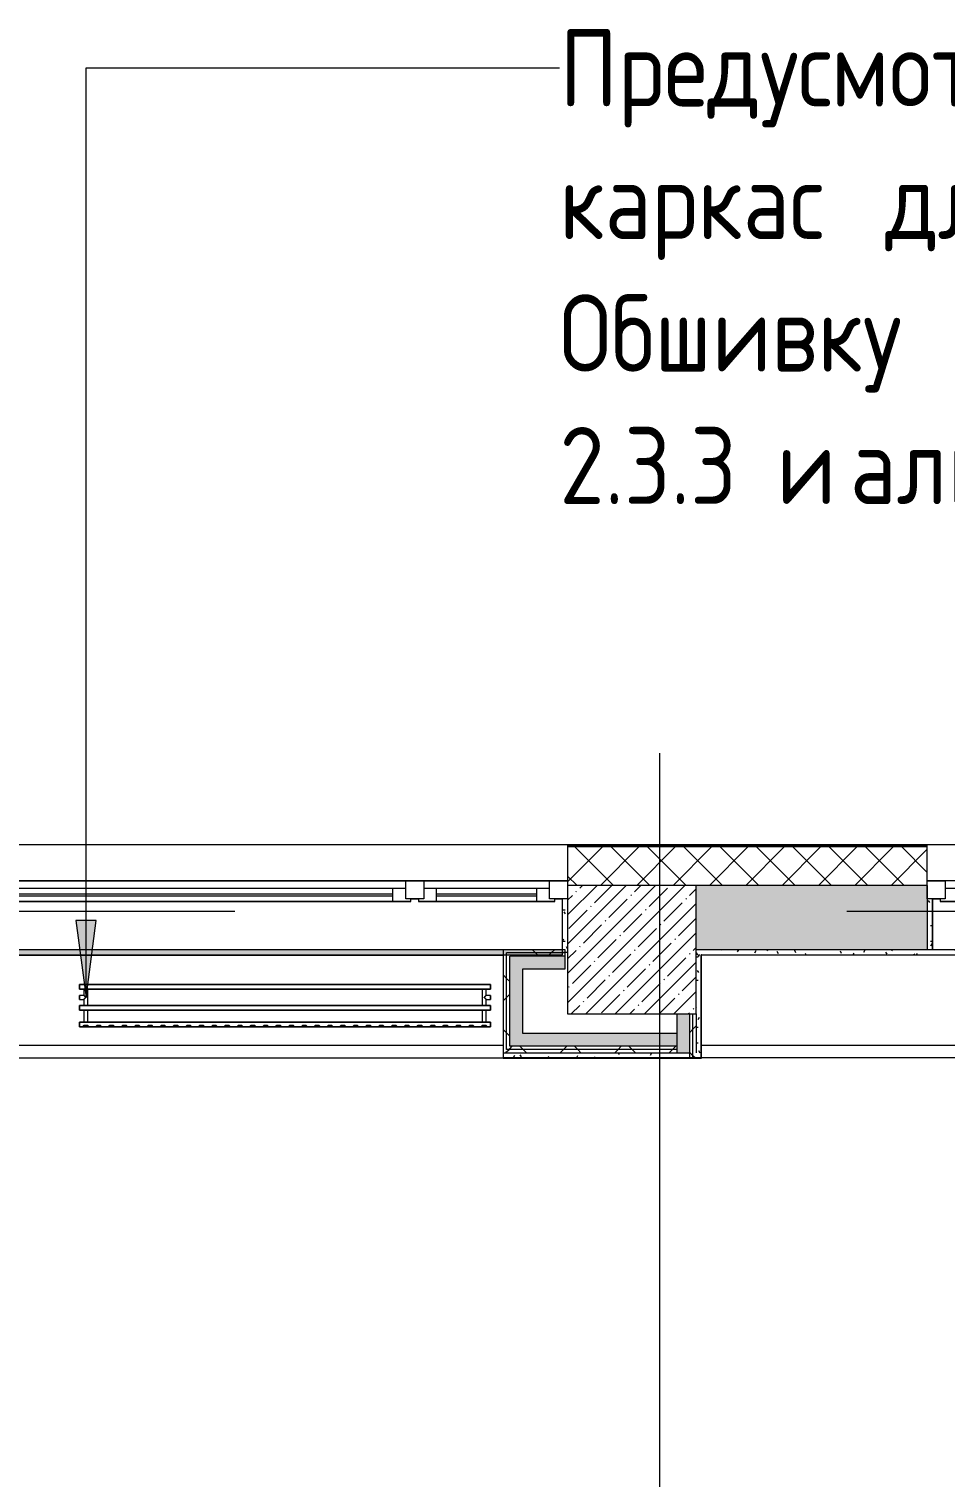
# Model space of a CAD drawing. Header units: millimetres. Extents: x -6228 to 200708, y -8553 to 29014.
# Drawn here: x 164448 to 168014, y 19097 to 24735 of the extents above; entities that cross this region are included whole.
import ezdxf

# ---------------------------------------------------------------- set-up
doc = ezdxf.new("R2010")
doc.units = ezdxf.units.MM
doc.linetypes.add('Осевая', pattern=[15875, 3175, -2381.25, 7937.5, -2381.25])
for name, color, linetype, lineweight in [('A-GLAZ-2', 7, 'Continuous', 9), ('A-WALL-3', 7, 'Continuous', 9), ('A-WALL-4', 7, 'Continuous', 13), ('G-ANNO-TEXT', 7, 'Continuous', 9), ('I-WALL-6', 7, 'Continuous', 9), ('M-EQPM-2', 7, 'Continuous', 9), ('S-COLS-2', 7, 'Continuous', 9), ('Оси', 7, 'Continuous', 9), ('Оси-2', 7, 'Осевая', 9)]:
    doc.layers.add(name, color=color, linetype=linetype, lineweight=lineweight)
for name, color, linetype, lineweight, true_color in [('I-WALL-1', 7, 'Continuous', 5, 0xe7e7e7), ('I-WALL-5', 7, 'Continuous', 9, 0xe7e7e7), ('I-WALL-8', 9, 'Continuous', 9, 0x808080)]:
    doc.layers.add(name, color=color, linetype=linetype, lineweight=lineweight, true_color=true_color)
doc.styles.add('GOST Common_2', font='GOST_Common.ttf', dxfattribs={"width": 0.9, "height": 300})
pattern_1 = [(0, (50944.32, 0), (121.92, 30.48), [10.058, -81.382, 10.058, -81.382, -487.68]), (0, (50944.32, 0), (121.92, 30.48), [-182.88, 10.058, -172.822, 10.058, -81.382, -213.36]), (0, (50944.32, 0), (121.92, 30.48), [-457.2, 10.058, -50.902, 10.058, -142.342]), (120, (50990.04, 15.24), (-87.356454, 90.345817), [10.058, -81.382, 10.058, -81.382, -487.68]), (120, (50990.04, 15.24), (-87.356454, 90.345817), [-182.88, 10.058, -172.822, 10.058, -81.382, -213.36]), (120, (50990.04, 15.24), (-87.356454, 90.345817), [-457.2, 10.058, -50.902, 10.058, -142.342]), (240, (51005.28, 76.2), (-34.563546, -120.825817), [10.058, -81.382, 10.058, -81.382, -487.68]), (240, (51005.28, 76.2), (-34.563546, -120.825817), [-182.88, 10.058, -172.822, 10.058, -81.382, -213.36]), (240, (51005.28, 76.2), (-34.563546, -120.825817), [-457.2, 10.058, -50.902, 10.058, -142.342])]
pattern_2 = [(45, (50944.32, 0), (-106.06602, 106.06602), []), (135, (50944.32, 0), (-106.06602, -106.06602), [])]

# ---------------------------------------------------------------- blocks, each defined once
blk = doc.blocks.new('120_Окно_СКБ_2Ст_Фрамуга сверху - 120_Окно_СКБ_2Ст_2300х2500_h_ ДОО-23103760-План зашивки приборов отопления в осях 2 этажа 23-33')
at = {"layer": 'A-GLAZ-2'}
for p, q in [((-1150, -127), (-1150, -57)), ((-1150, -57), (-1080, -57)), ((1150, -57), (-1150, -57)), ((-1080, -57), (-1080, -127)), ((-1080, -57), (1080, -57)), ((520, -87), (-1080, -87)), ((-1080, -87), (-1080, -127)), ((-1030, -137), (-1030, -87)), ((-1030, -107), (470, -107)), ((470, -137), (470, -87)), ((520, -127), (520, -57)), ((520, -57), (590, -57)), ((520, -127), (520, -87)), ((590, -57), (590, -127)), ((1080, -87), (590, -87)), ((590, -87), (590, -127)), ((640, -137), (640, -87)), ((640, -107), (1030, -107)), ((1030, -137), (1030, -87)), ((1080, -127), (1080, -57)), ((1080, -57), (1150, -57)), ((1080, -127), (1080, -87)), ((1150, -57), (1150, -127)), ((-1080, -127), (-1150, -127)), ((-1130, -127), (-1100, -127)), ((-1080, -127), (-1100, -127)), ((-1100, -127), (-1100, -137)), ((-1100, -137), (540, -137)), ((540, -137), (-1100, -137)), ((470, -117), (-1030, -117)), ((590, -127), (520, -127)), ((540, -127), (520, -127)), ((540, -127), (570, -127)), ((540, -127), (570, -127)), ((540, -137), (540, -127)), ((590, -127), (570, -127)), ((570, -127), (570, -137)), ((570, -137), (1100, -137)), ((1100, -137), (570, -137)), ((1030, -117), (640, -117)), ((1150, -127), (1080, -127)), ((1100, -127), (1080, -127)), ((1100, -127), (1130, -127)), ((1100, -137), (1100, -127))]:
    blk.add_line(p, q, dxfattribs=at)
blk = doc.blocks.new('120_Окно_СКБ_1Ст - 120_Окно_СКБ_1Ст 900х2500_h_ с форточкой-V172-План зашивки приборов отопления в осях 2 этажа 23-33')
at = {"layer": 'A-GLAZ-2'}
for p, q in [((-450, -127), (-450, -57)), ((-450, -57), (-380, -57)), ((450, -57), (-450, -57)), ((-380, -57), (-380, -127)), ((380, -87), (-380, -87)), ((-380, -87), (-380, -127)), ((-330, -137), (-330, -87)), ((-330, -107), (330, -107)), ((330, -137), (330, -87)), ((380, -127), (380, -57)), ((380, -57), (450, -57)), ((380, -127), (380, -87)), ((450, -57), (450, -127)), ((-380, -127), (-450, -127)), ((-430, -127), (-400, -127)), ((-380, -127), (-400, -127)), ((-400, -127), (-400, -137)), ((-400, -137), (400, -137)), ((400, -137), (-400, -137)), ((330, -117), (-330, -117)), ((450, -127), (380, -127)), ((400, -127), (380, -127)), ((400, -127), (430, -127)), ((400, -137), (400, -127))]:
    blk.add_line(p, q, dxfattribs=at)
blk = doc.blocks.new('BSC_Колонна _Прямоугольная - 500х500-23282985-План зашивки приборов отопления в осях 2 этажа 23-33')
at = {"layer": 'S-COLS-2'}
h = blk.add_hatch(dxfattribs=at)
h.set_pattern_fill('FP_153', color=256, style=0, pattern_type=2)
h.set_pattern_definition([(45, (-115850.45, -21150), (-57.024626, 57.024626), []), (45, (-115793.42, -21150), (-57.024626, 57.024626), [100.806, -20.161, 3.353, -16.808])])
h.paths.add_polyline_path([(-250, -250), (250, -250), (250, 250), (-250, 250), (-250, 113.4)])
for p, q in [((250, 250), (-250, 250)), ((-250, 250), (-250, -250)), ((250, -250), (250, 250)), ((-250, -250), (250, -250))]:
    blk.add_line(p, q, dxfattribs=at)
blk = doc.blocks.new('radiator_prado_classic_z_tip_30_po exemplyaru - Classic Z Тип 30-300-V181-План зашивки приборов отопления в осях 2 этажа 23-33')
at = {"layer": 'M-EQPM-2'}
for p, q in [((0, 228), (0, 210)), ((1600, 228), (0, 228)), ((0, 210), (0, 228)), ((0, 228), (12.5, 228)), ((12.5, 228), (37.5, 228)), ((37.5, 228), (12.5, 228)), ((12.5, 228), (37.5, 228)), ((12.5, 228), (17.5, 223)), ((12.5, 228), (17.5, 223)), ((32.5, 223), (37.5, 228)), ((37.5, 228), (32.5, 223)), ((37.5, 228), (62.5, 228)), ((62.5, 228), (87.5, 228)), ((87.5, 228), (62.5, 228)), ((62.5, 228), (87.5, 228)), ((62.5, 228), (67.5, 223)), ((62.5, 228), (67.5, 223)), ((82.5, 223), (87.5, 228)), ((87.5, 228), (82.5, 223)), ((87.5, 228), (112.5, 228)), ((112.5, 228), (137.5, 228)), ((137.5, 228), (112.5, 228)), ((112.5, 228), (137.5, 228)), ((112.5, 228), (117.5, 223)), ((112.5, 228), (117.5, 223)), ((132.5, 223), (137.5, 228)), ((137.5, 228), (132.5, 223)), ((137.5, 228), (162.5, 228)), ((162.5, 228), (187.5, 228)), ((187.5, 228), (162.5, 228)), ((162.5, 228), (187.5, 228)), ((162.5, 228), (167.5, 223)), ((162.5, 228), (167.5, 223)), ((182.5, 223), (187.5, 228)), ((187.5, 228), (182.5, 223)), ((187.5, 228), (212.5, 228)), ((212.5, 228), (237.5, 228)), ((237.5, 228), (212.5, 228)), ((212.5, 228), (237.5, 228)), ((212.5, 228), (217.5, 223)), ((212.5, 228), (217.5, 223)), ((232.5, 223), (237.5, 228)), ((237.5, 228), (232.5, 223)), ((237.5, 228), (262.5, 228)), ((262.5, 228), (287.5, 228)), ((287.5, 228), (262.5, 228)), ((262.5, 228), (287.5, 228)), ((262.5, 228), (267.5, 223)), ((262.5, 228), (267.5, 223)), ((282.5, 223), (287.5, 228)), ((287.5, 228), (282.5, 223)), ((287.5, 228), (312.5, 228)), ((312.5, 228), (337.5, 228)), ((337.5, 228), (312.5, 228)), ((312.5, 228), (337.5, 228)), ((312.5, 228), (317.5, 223)), ((312.5, 228), (317.5, 223)), ((332.5, 223), (337.5, 228)), ((337.5, 228), (332.5, 223)), ((337.5, 228), (362.5, 228)), ((362.5, 228), (387.5, 228)), ((387.5, 228), (362.5, 228)), ((362.5, 228), (387.5, 228)), ((362.5, 228), (367.5, 223)), ((362.5, 228), (367.5, 223)), ((382.5, 223), (387.5, 228)), ((387.5, 228), (382.5, 223)), ((387.5, 228), (412.5, 228)), ((412.5, 228), (437.5, 228)), ((437.5, 228), (412.5, 228)), ((412.5, 228), (437.5, 228)), ((412.5, 228), (417.5, 223)), ((412.5, 228), (417.5, 223)), ((432.5, 223), (437.5, 228)), ((437.5, 228), (432.5, 223)), ((437.5, 228), (462.5, 228)), ((462.5, 228), (487.5, 228)), ((487.5, 228), (462.5, 228)), ((462.5, 228), (487.5, 228)), ((462.5, 228), (467.5, 223)), ((462.5, 228), (467.5, 223)), ((482.5, 223), (487.5, 228)), ((487.5, 228), (482.5, 223)), ((487.5, 228), (512.5, 228)), ((512.5, 228), (537.5, 228)), ((537.5, 228), (512.5, 228)), ((512.5, 228), (537.5, 228)), ((512.5, 228), (517.5, 223)), ((512.5, 228), (517.5, 223)), ((532.5, 223), (537.5, 228)), ((537.5, 228), (532.5, 223)), ((537.5, 228), (562.5, 228)), ((562.5, 228), (587.5, 228)), ((587.5, 228), (562.5, 228)), ((562.5, 228), (587.5, 228)), ((562.5, 228), (567.5, 223)), ((562.5, 228), (567.5, 223)), ((582.5, 223), (587.5, 228)), ((587.5, 228), (582.5, 223)), ((587.5, 228), (612.5, 228)), ((612.5, 228), (637.5, 228)), ((637.5, 228), (612.5, 228)), ((612.5, 228), (637.5, 228)), ((612.5, 228), (617.5, 223)), ((612.5, 228), (617.5, 223)), ((632.5, 223), (637.5, 228)), ((637.5, 228), (632.5, 223)), ((637.5, 228), (662.5, 228)), ((662.5, 228), (687.5, 228)), ((687.5, 228), (662.5, 228)), ((662.5, 228), (687.5, 228)), ((662.5, 228), (667.5, 223)), ((662.5, 228), (667.5, 223)), ((682.5, 223), (687.5, 228)), ((687.5, 228), (682.5, 223)), ((687.5, 228), (712.5, 228)), ((712.5, 228), (737.5, 228)), ((737.5, 228), (712.5, 228)), ((712.5, 228), (737.5, 228)), ((712.5, 228), (717.5, 223)), ((712.5, 228), (717.5, 223)), ((732.5, 223), (737.5, 228)), ((737.5, 228), (732.5, 223)), ((737.5, 228), (762.5, 228)), ((762.5, 228), (787.5, 228)), ((787.5, 228), (762.5, 228)), ((762.5, 228), (787.5, 228)), ((762.5, 228), (767.5, 223)), ((762.5, 228), (767.5, 223)), ((782.5, 223), (787.5, 228)), ((787.5, 228), (782.5, 223)), ((787.5, 228), (812.5, 228)), ((812.5, 228), (837.5, 228)), ((837.5, 228), (812.5, 228)), ((812.5, 228), (837.5, 228)), ((812.5, 228), (817.5, 223)), ((812.5, 228), (817.5, 223)), ((832.5, 223), (837.5, 228)), ((837.5, 228), (832.5, 223)), ((837.5, 228), (862.5, 228)), ((862.5, 228), (887.5, 228)), ((887.5, 228), (862.5, 228)), ((862.5, 228), (887.5, 228)), ((862.5, 228), (867.5, 223)), ((862.5, 228), (867.5, 223)), ((882.5, 223), (887.5, 228)), ((887.5, 228), (882.5, 223)), ((887.5, 228), (912.5, 228)), ((912.5, 228), (937.5, 228)), ((937.5, 228), (912.5, 228)), ((912.5, 228), (937.5, 228)), ((912.5, 228), (917.5, 223)), ((912.5, 228), (917.5, 223)), ((932.5, 223), (937.5, 228)), ((937.5, 228), (932.5, 223)), ((937.5, 228), (962.5, 228)), ((962.5, 228), (987.5, 228)), ((987.5, 228), (962.5, 228)), ((962.5, 228), (987.5, 228)), ((962.5, 228), (967.5, 223)), ((962.5, 228), (967.5, 223)), ((982.5, 223), (987.5, 228)), ((987.5, 228), (982.5, 223)), ((987.5, 228), (1012.5, 228)), ((1012.5, 228), (1037.5, 228)), ((1037.5, 228), (1012.5, 228)), ((1012.5, 228), (1037.5, 228)), ((1012.5, 228), (1017.5, 223)), ((1012.5, 228), (1017.5, 223)), ((1032.5, 223), (1037.5, 228)), ((1037.5, 228), (1032.5, 223)), ((1037.5, 228), (1062.5, 228)), ((1062.5, 228), (1087.5, 228)), ((1087.5, 228), (1062.5, 228)), ((1062.5, 228), (1087.5, 228)), ((1062.5, 228), (1067.5, 223)), ((1062.5, 228), (1067.5, 223)), ((1082.5, 223), (1087.5, 228)), ((1087.5, 228), (1082.5, 223)), ((1087.5, 228), (1112.5, 228)), ((1112.5, 228), (1137.5, 228)), ((1137.5, 228), (1112.5, 228)), ((1112.5, 228), (1137.5, 228)), ((1112.5, 228), (1117.5, 223)), ((1112.5, 228), (1117.5, 223)), ((1132.5, 223), (1137.5, 228)), ((1137.5, 228), (1132.5, 223)), ((1137.5, 228), (1162.5, 228)), ((1162.5, 228), (1187.5, 228)), ((1187.5, 228), (1162.5, 228)), ((1162.5, 228), (1187.5, 228)), ((1162.5, 228), (1167.5, 223)), ((1162.5, 228), (1167.5, 223)), ((1182.5, 223), (1187.5, 228)), ((1187.5, 228), (1182.5, 223)), ((1187.5, 228), (1212.5, 228)), ((1212.5, 228), (1237.5, 228)), ((1237.5, 228), (1212.5, 228)), ((1212.5, 228), (1237.5, 228)), ((1212.5, 228), (1217.5, 223)), ((1212.5, 228), (1217.5, 223)), ((1232.5, 223), (1237.5, 228)), ((1237.5, 228), (1232.5, 223)), ((1237.5, 228), (1262.5, 228)), ((1262.5, 228), (1287.5, 228)), ((1287.5, 228), (1262.5, 228)), ((1262.5, 228), (1287.5, 228)), ((1262.5, 228), (1267.5, 223)), ((1262.5, 228), (1267.5, 223)), ((1282.5, 223), (1287.5, 228)), ((1287.5, 228), (1282.5, 223)), ((1287.5, 228), (1312.5, 228)), ((1312.5, 228), (1337.5, 228)), ((1337.5, 228), (1312.5, 228)), ((1312.5, 228), (1337.5, 228)), ((1312.5, 228), (1317.5, 223)), ((1312.5, 228), (1317.5, 223)), ((1332.5, 223), (1337.5, 228)), ((1337.5, 228), (1332.5, 223)), ((1337.5, 228), (1362.5, 228)), ((1362.5, 228), (1387.5, 228)), ((1387.5, 228), (1362.5, 228)), ((1362.5, 228), (1387.5, 228)), ((1362.5, 228), (1367.5, 223)), ((1362.5, 228), (1367.5, 223)), ((1382.5, 223), (1387.5, 228)), ((1387.5, 228), (1382.5, 223)), ((1387.5, 228), (1412.5, 228)), ((1412.5, 228), (1437.5, 228)), ((1437.5, 228), (1412.5, 228)), ((1412.5, 228), (1437.5, 228)), ((1412.5, 228), (1417.5, 223)), ((1412.5, 228), (1417.5, 223)), ((1432.5, 223), (1437.5, 228)), ((1437.5, 228), (1432.5, 223)), ((1437.5, 228), (1462.5, 228)), ((1462.5, 228), (1487.5, 228)), ((1487.5, 228), (1462.5, 228)), ((1462.5, 228), (1487.5, 228)), ((1462.5, 228), (1467.5, 223)), ((1462.5, 228), (1467.5, 223)), ((1482.5, 223), (1487.5, 228)), ((1487.5, 228), (1482.5, 223)), ((1487.5, 228), (1512.5, 228)), ((1512.5, 228), (1537.5, 228)), ((1537.5, 228), (1512.5, 228)), ((1512.5, 228), (1537.5, 228)), ((1512.5, 228), (1517.5, 223)), ((1512.5, 228), (1517.5, 223)), ((1532.5, 223), (1537.5, 228)), ((1537.5, 228), (1532.5, 223)), ((1537.5, 228), (1562.5, 228)), ((1562.5, 228), (1587.5, 228)), ((1587.5, 228), (1562.5, 228)), ((1562.5, 228), (1587.5, 228)), ((1562.5, 228), (1567.5, 223)), ((1562.5, 228), (1567.5, 223)), ((1582.5, 223), (1587.5, 228)), ((1587.5, 228), (1582.5, 223)), ((1587.5, 228), (1600, 228)), ((1600, 210), (1600, 228)), ((1600, 228), (1600, 210)), ((0, 210), (1600, 210)), ((17.5, 210), (0, 210)), ((32.5, 223), (17.5, 223)), ((17.5, 223), (32.5, 223)), ((17.5, 210), (17.5, 164)), ((17.5, 210), (17.5, 164)), ((32.5, 210), (17.5, 210)), ((17.5, 210), (32.5, 210)), ((32.5, 210), (17.5, 210)), ((17.5, 210), (32.5, 210)), ((31.5, 210), (18.5, 210)), ((32.5, 164), (32.5, 210)), ((32.5, 164), (32.5, 210)), ((1567.5, 210), (32.5, 210)), ((82.5, 223), (67.5, 223)), ((67.5, 223), (82.5, 223)), ((132.5, 223), (117.5, 223)), ((117.5, 223), (132.5, 223)), ((182.5, 223), (167.5, 223)), ((167.5, 223), (182.5, 223)), ((232.5, 223), (217.5, 223)), ((217.5, 223), (232.5, 223)), ((282.5, 223), (267.5, 223)), ((267.5, 223), (282.5, 223)), ((332.5, 223), (317.5, 223)), ((317.5, 223), (332.5, 223)), ((382.5, 223), (367.5, 223)), ((367.5, 223), (382.5, 223)), ((432.5, 223), (417.5, 223)), ((417.5, 223), (432.5, 223)), ((482.5, 223), (467.5, 223)), ((467.5, 223), (482.5, 223)), ((532.5, 223), (517.5, 223)), ((517.5, 223), (532.5, 223)), ((582.5, 223), (567.5, 223)), ((567.5, 223), (582.5, 223)), ((632.5, 223), (617.5, 223)), ((617.5, 223), (632.5, 223)), ((682.5, 223), (667.5, 223)), ((667.5, 223), (682.5, 223)), ((732.5, 223), (717.5, 223)), ((717.5, 223), (732.5, 223)), ((782.5, 223), (767.5, 223)), ((767.5, 223), (782.5, 223)), ((832.5, 223), (817.5, 223)), ((817.5, 223), (832.5, 223)), ((882.5, 223), (867.5, 223)), ((867.5, 223), (882.5, 223)), ((932.5, 223), (917.5, 223)), ((917.5, 223), (932.5, 223)), ((982.5, 223), (967.5, 223)), ((967.5, 223), (982.5, 223)), ((1032.5, 223), (1017.5, 223)), ((1017.5, 223), (1032.5, 223)), ((1082.5, 223), (1067.5, 223)), ((1067.5, 223), (1082.5, 223)), ((1132.5, 223), (1117.5, 223)), ((1117.5, 223), (1132.5, 223)), ((1182.5, 223), (1167.5, 223)), ((1167.5, 223), (1182.5, 223)), ((1232.5, 223), (1217.5, 223)), ((1217.5, 223), (1232.5, 223)), ((1282.5, 223), (1267.5, 223)), ((1267.5, 223), (1282.5, 223)), ((1332.5, 223), (1317.5, 223)), ((1317.5, 223), (1332.5, 223)), ((1382.5, 223), (1367.5, 223)), ((1367.5, 223), (1382.5, 223)), ((1432.5, 223), (1417.5, 223)), ((1417.5, 223), (1432.5, 223)), ((1482.5, 223), (1467.5, 223)), ((1467.5, 223), (1482.5, 223)), ((1532.5, 223), (1517.5, 223)), ((1517.5, 223), (1532.5, 223)), ((1582.5, 223), (1567.5, 223)), ((1567.5, 223), (1582.5, 223)), ((1567.5, 210), (1567.5, 164)), ((1567.5, 210), (1567.5, 164)), ((1582.5, 210), (1567.5, 210)), ((1567.5, 210), (1575, 210)), ((1582.5, 210), (1567.5, 210)), ((1567.5, 210), (1582.5, 210)), ((1581.5, 210), (1568.5, 210)), ((1575, 210), (1582.5, 210)), ((1582.5, 164), (1582.5, 210)), ((1582.5, 164), (1582.5, 210)), ((1600, 210), (1582.5, 210)), ((1600, 164), (0, 164)), ((0, 164), (0, 146)), ((0, 146), (0, 164)), ((0, 164), (17.5, 164)), ((0, 146), (1600, 146)), ((17.5, 146), (0, 146)), ((17.5, 121.5), (0, 121.5)), ((17.5, 121.5), (0, 121.5)), ((0, 121.5), (0, 121.2)), ((0, 106.5), (0, 121.5)), ((0, 121.2), (0, 106.8)), ((0, 121.2), (0, 120.5)), ((0, 120.5), (0, 121.2)), ((0, 121.2), (0, 121.2)), ((0, 120.5), (0, 119.3)), ((0, 119.3), (0, 120.5)), ((0, 119.3), (0, 117.8)), ((0, 117.8), (0, 119.3)), ((0, 117.8), (0, 115.9)), ((0, 115.9), (0, 117.8)), ((0, 115.9), (0, 114)), ((0, 114), (0, 115.9)), ((0, 114), (0, 112.1)), ((0, 112.1), (0, 114)), ((32.5, 164), (17.5, 164)), ((17.5, 164), (32.5, 164)), ((32.5, 164), (17.5, 164)), ((17.5, 164), (32.5, 164)), ((17.5, 146), (17.5, 121.5)), ((17.5, 146), (17.5, 121.5)), ((17.5, 146), (32.5, 146)), ((32.5, 146), (17.5, 146)), ((17.5, 146), (32.5, 146)), ((32.5, 146), (17.5, 146)), ((18.5, 164), (31.5, 164)), ((31.5, 146), (18.5, 146)), ((32.5, 164), (1567.5, 164)), ((32.5, 82), (32.5, 146)), ((32.5, 82), (32.5, 146)), ((1567.5, 146), (32.5, 146)), ((1582.5, 164), (1567.5, 164)), ((1567.5, 164), (1582.5, 164)), ((1582.5, 164), (1567.5, 164)), ((1567.5, 164), (1582.5, 164)), ((1567.5, 146), (1567.5, 82)), ((1567.5, 146), (1567.5, 82)), ((1567.5, 146), (1582.5, 146)), ((1582.5, 146), (1567.5, 146)), ((1567.5, 146), (1582.5, 146)), ((1582.5, 146), (1567.5, 146)), ((1568.5, 164), (1581.5, 164)), ((1581.5, 146), (1568.5, 146)), ((1582.5, 164), (1600, 164)), ((1582.5, 121.5), (1582.5, 146)), ((1582.5, 121.5), (1582.5, 146)), ((1600, 146), (1582.5, 146)), ((1600, 121.5), (1582.5, 121.5)), ((1600, 121.5), (1582.5, 121.5)), ((1600, 146), (1600, 164)), ((1600, 164), (1600, 146)), ((1600, 121.5), (1600, 106.5)), ((1600, 121.2), (1600, 121.5)), ((1600, 121.5), (1600, 121.2)), ((1600, 121.2), (1600, 121.5)), ((1600, 112.1), (1600, 121.2)), ((1600, 121.2), (1600, 106.8)), ((1600, 106.8), (1600, 121.2)), ((0, 112.1), (0, 110.2)), ((0, 110.2), (0, 112.1)), ((0, 110.2), (0, 108.7)), ((0, 108.7), (0, 110.2)), ((0, 108.7), (0, 106.8)), ((0, 106.8), (0, 108.7)), ((0, 106.8), (0, 106.5)), ((0, 106.8), (0, 106.8)), ((0, 106.5), (17.5, 106.5)), ((0, 106.5), (17.5, 106.5)), ((1600, 82), (0, 82)), ((0, 82), (0, 64)), ((0, 64), (0, 82)), ((0, 82), (17.5, 82)), ((1600, 64), (0, 64)), ((0, 64), (1600, 64)), ((17.5, 106.5), (17.5, 82)), ((17.5, 106.5), (17.5, 82)), ((32.5, 82), (17.5, 82)), ((17.5, 82), (32.5, 82)), ((32.5, 82), (17.5, 82)), ((17.5, 82), (26.9, 82)), ((18.5, 82), (31.5, 82)), ((26.9, 82), (30.3, 82)), ((30.3, 82), (31.5, 82)), ((31.5, 82), (32.5, 82)), ((32.5, 82), (1567.5, 82)), ((1582.5, 82), (1567.5, 82)), ((1567.5, 82), (1578.7, 82)), ((1582.5, 82), (1567.5, 82)), ((1567.5, 82), (1582.5, 82)), ((1568.5, 82), (1581.5, 82)), ((1578.7, 82), (1581.5, 82)), ((1581.5, 82), (1582.5, 82)), ((1582.5, 82), (1582.5, 106.5)), ((1582.5, 106.5), (1600, 106.5)), ((1582.5, 82), (1582.5, 106.5)), ((1582.5, 106.5), (1600, 106.5)), ((1582.5, 82), (1600, 82)), ((1600, 106.8), (1600, 112.1)), ((1600, 106.5), (1600, 106.8)), ((1600, 106.8), (1600, 106.5)), ((1600, 106.5), (1600, 106.8)), ((1600, 64), (1600, 82)), ((1600, 82), (1600, 64))]:
    blk.add_line(p, q, dxfattribs=at)
for points, knots in [([(17.8, 121.2), (17.7, 121.3), (17.7, 121.3), (17.5, 121.5), (17.5, 121.5), (17.5, 121.5)], [0.8571429, 0.8571429, 0.8571429, 0.8571429, 0.8928571, 0.9285714, 1, 1, 1, 1]), ([(17.5, 121.5), (17.5, 121.5), (17.5, 121.5), (17.7, 121.3), (17.7, 121.3), (17.8, 121.2)], [0, 0, 0, 0, 0.0714286, 0.1071429, 0.1428571, 0.1428571, 0.1428571, 0.1428571]), ([(17.5, 121.5), (17.5, 121.5), (17.5, 121.5), (17.7, 121.3), (17.7, 121.3), (17.8, 121.2)], [0, 0, 0, 0, 0.0714286, 0.1071429, 0.1428571, 0.1428571, 0.1428571, 0.1428571]), ([(25, 114), (24.5, 114.5), (23.6, 115.4), (22.4, 116.6), (21.6, 117.4), (21.1, 117.9), (20.8, 118.2), (20.5, 118.5), (20.2, 118.8), (19.8, 119.1), (19.6, 119.4), (19.3, 119.7), (19, 120), (18.7, 120.3), (18.5, 120.5), (18.3, 120.7), (18.1, 120.9), (17.9, 121.1), (17.8, 121.2), (17.7, 121.3), (17.5, 121.5), (17.5, 121.5), (17.5, 121.5)], [0, 0, 0, 0, 0.142857, 0.285714, 0.357143, 0.392857, 0.428571, 0.464286, 0.5, 0.535714, 0.571429, 0.607143, 0.642857, 0.678571, 0.714286, 0.75, 0.785714, 0.821429, 0.857143, 0.892857, 0.928571, 1, 1, 1, 1]), ([(17.5, 106.5), (17.5, 106.5), (17.5, 106.5), (17.7, 106.7), (17.8, 106.8), (17.9, 106.9), (18.1, 107.1), (18.3, 107.3), (18.5, 107.5), (18.7, 107.7), (19, 108), (19.3, 108.3), (19.6, 108.6), (19.8, 108.9), (20.3, 109.3), (20.7, 109.7), (21.1, 110.1), (21.6, 110.6), (22.4, 111.4), (23.6, 112.6), (24.5, 113.5), (25, 114)], [0, 0, 0, 0, 0.071429, 0.107143, 0.142857, 0.178571, 0.214286, 0.25, 0.285714, 0.321429, 0.357143, 0.392857, 0.428571, 0.464286, 0.5, 0.571429, 0.607143, 0.642857, 0.714286, 0.857143, 1, 1, 1, 1]), ([(17.8, 121.2), (17.8, 121.2), (17.9, 121.1), (18.1, 120.9), (18.3, 120.7), (18.5, 120.5), (18.7, 120.3), (19, 120), (19.3, 119.7), (19.6, 119.4), (19.8, 119.1), (20.3, 118.7), (20.7, 118.3), (21.1, 117.9), (21.6, 117.4), (22.4, 116.6), (23.1, 115.9), (23.6, 115.4)], [0.1428571, 0.1428571, 0.1428571, 0.1428571, 0.1785714, 0.2142857, 0.25, 0.2857143, 0.3214286, 0.3571429, 0.3928571, 0.4285714, 0.4642857, 0.5, 0.5714286, 0.6071429, 0.6428571, 0.7142857, 0.8571429, 0.8571429, 0.8571429, 0.8571429]), ([(19.6, 119.4), (19.7, 119.3), (19.9, 119.2), (20.3, 118.7), (20.6, 118.4), (20.8, 118.2)], [0.4285714, 0.4285714, 0.4285714, 0.4285714, 0.4642857, 0.5, 0.5714286, 0.5714286, 0.5714286, 0.5714286]), ([(22.1, 116.9), (21.9, 117.1), (21.6, 117.4), (21.1, 117.9), (20.9, 118.1), (20.8, 118.2)], [0.2857143, 0.2857143, 0.2857143, 0.2857143, 0.3571429, 0.3928571, 0.4285714, 0.4285714, 0.4285714, 0.4285714]), ([(20.8, 118.2), (20.9, 118.1), (21.1, 117.9), (21.6, 117.4), (21.9, 117.1), (22.1, 116.9)], [0.5714286, 0.5714286, 0.5714286, 0.5714286, 0.6071429, 0.6428571, 0.7142857, 0.7142857, 0.7142857, 0.7142857]), ([(1575, 114), (1575.5, 114.5), (1576.4, 115.4), (1577.6, 116.6), (1578.4, 117.4), (1578.9, 117.9), (1579.2, 118.2), (1579.5, 118.5), (1579.8, 118.8), (1580.1, 119.2), (1580.4, 119.4), (1580.7, 119.7), (1581, 120), (1581.3, 120.3), (1581.5, 120.5), (1581.7, 120.7), (1581.9, 120.9), (1582.1, 121.1), (1582.2, 121.2), (1582.3, 121.3), (1582.5, 121.5), (1582.5, 121.5), (1582.5, 121.5)], [0, 0, 0, 0, 0.142857, 0.285714, 0.357143, 0.392857, 0.428571, 0.464286, 0.5, 0.535714, 0.571429, 0.607143, 0.642857, 0.678571, 0.714286, 0.75, 0.785714, 0.821429, 0.857143, 0.892857, 0.928571, 1, 1, 1, 1]), ([(1582.5, 106.5), (1582.5, 106.5), (1582.5, 106.5), (1582.3, 106.7), (1582.2, 106.8), (1582.1, 106.9), (1581.9, 107.1), (1581.7, 107.3), (1581.5, 107.5), (1581.3, 107.7), (1581, 108), (1580.7, 108.3), (1580.4, 108.6), (1580.1, 108.8), (1579.7, 109.3), (1579.3, 109.7), (1578.9, 110.1), (1578.4, 110.6), (1577.6, 111.4), (1576.4, 112.6), (1575.5, 113.5), (1575, 114)], [0, 0, 0, 0, 0.071429, 0.107143, 0.142857, 0.178571, 0.214286, 0.25, 0.285714, 0.321429, 0.357143, 0.392857, 0.428571, 0.464286, 0.5, 0.571429, 0.607143, 0.642857, 0.714286, 0.857143, 1, 1, 1, 1]), ([(1582.2, 121.2), (1582.2, 121.2), (1582.1, 121.1), (1581.9, 120.9), (1581.7, 120.7), (1581.5, 120.5), (1581.3, 120.3), (1581, 120), (1580.7, 119.7), (1580.4, 119.4), (1580.1, 119.2), (1579.7, 118.7), (1579.3, 118.3), (1578.9, 117.9), (1578.4, 117.4), (1577.6, 116.6), (1576.9, 115.9), (1576.4, 115.4)], [0.1428571, 0.1428571, 0.1428571, 0.1428571, 0.1785714, 0.2142857, 0.25, 0.2857143, 0.3214286, 0.3571429, 0.3928571, 0.4285714, 0.4642857, 0.5, 0.5714286, 0.6071429, 0.6428571, 0.7142857, 0.8571429, 0.8571429, 0.8571429, 0.8571429]), ([(1576.4, 115.4), (1576.9, 115.9), (1577.6, 116.6), (1578.4, 117.4), (1578.9, 117.9), (1579.2, 118.2), (1579.5, 118.5), (1579.8, 118.8), (1580.1, 119.2), (1580.4, 119.4), (1580.7, 119.7), (1581, 120), (1581.3, 120.3), (1581.5, 120.5), (1581.7, 120.7), (1581.9, 120.9), (1582.1, 121.1), (1582.2, 121.2), (1582.2, 121.2)], [0.1428571, 0.1428571, 0.1428571, 0.1428571, 0.2857143, 0.3571429, 0.3928571, 0.4285714, 0.4642857, 0.5, 0.5357143, 0.5714286, 0.6071429, 0.6428571, 0.6785714, 0.7142857, 0.75, 0.7857143, 0.8214286, 0.8571429, 0.8571429, 0.8571429, 0.8571429]), ([(1582.2, 121.2), (1582.2, 121.2), (1582.1, 121.1), (1581.9, 120.9), (1581.7, 120.7), (1581.5, 120.5), (1581.3, 120.3), (1581, 120), (1580.7, 119.7), (1580.4, 119.4), (1580.1, 119.2), (1579.7, 118.7), (1579.3, 118.3), (1578.9, 117.9), (1578.4, 117.4), (1578.1, 117.1), (1577.9, 116.9)], [0.1428571, 0.1428571, 0.1428571, 0.1428571, 0.1785714, 0.2142857, 0.25, 0.2857143, 0.3214286, 0.3571429, 0.3928571, 0.4285714, 0.4642857, 0.5, 0.5714286, 0.6071429, 0.6428571, 0.7142857, 0.7142857, 0.7142857, 0.7142857]), ([(1582.5, 121.5), (1582.5, 121.5), (1582.5, 121.5), (1582.3, 121.3), (1582.3, 121.3), (1582.2, 121.2)], [0, 0, 0, 0, 0.0714286, 0.1071429, 0.1428571, 0.1428571, 0.1428571, 0.1428571]), ([(1582.5, 121.5), (1582.5, 121.5), (1582.5, 121.5), (1582.3, 121.3), (1582.3, 121.3), (1582.2, 121.2)], [0, 0, 0, 0, 0.0714286, 0.1071429, 0.1428571, 0.1428571, 0.1428571, 0.1428571]), ([(1582.2, 121.2), (1582.3, 121.3), (1582.3, 121.3), (1582.5, 121.5), (1582.5, 121.5), (1582.5, 121.5)], [0.8571429, 0.8571429, 0.8571429, 0.8571429, 0.8928571, 0.9285714, 1, 1, 1, 1]), ([(17.5, 106.5), (17.5, 106.5), (17.5, 106.5), (17.7, 106.7), (17.7, 106.7), (17.8, 106.8)], [0, 0, 0, 0, 0.0714286, 0.1071429, 0.1428571, 0.1428571, 0.1428571, 0.1428571]), ([(17.8, 106.8), (17.7, 106.7), (17.7, 106.7), (17.5, 106.5), (17.5, 106.5), (17.5, 106.5)], [0.8571429, 0.8571429, 0.8571429, 0.8571429, 0.8928571, 0.9285714, 1, 1, 1, 1]), ([(17.8, 106.8), (17.7, 106.7), (17.7, 106.7), (17.5, 106.5), (17.5, 106.5), (17.5, 106.5)], [0.8571429, 0.8571429, 0.8571429, 0.8571429, 0.8928571, 0.9285714, 1, 1, 1, 1]), ([(22.1, 111.1), (21.9, 110.9), (21.6, 110.6), (21.1, 110.1), (20.8, 109.8), (20.5, 109.5), (20.2, 109.2), (19.8, 108.9), (19.6, 108.6), (19.3, 108.3), (19, 108), (18.7, 107.7), (18.5, 107.5), (18.3, 107.3), (18.1, 107.1), (17.9, 106.9), (17.8, 106.8), (17.8, 106.8)], [0.2857143, 0.2857143, 0.2857143, 0.2857143, 0.3571429, 0.3928571, 0.4285714, 0.4642857, 0.5, 0.5357143, 0.5714286, 0.6071429, 0.6428571, 0.6785714, 0.7142857, 0.75, 0.7857143, 0.8214286, 0.8571429, 0.8571429, 0.8571429, 0.8571429]), ([(19.6, 108.6), (19.7, 108.7), (19.9, 108.8), (20.3, 109.3), (20.6, 109.6), (20.8, 109.8)], [0.4285714, 0.4285714, 0.4285714, 0.4285714, 0.4642857, 0.5, 0.5714286, 0.5714286, 0.5714286, 0.5714286]), ([(20.8, 109.8), (20.9, 109.9), (21.1, 110.1), (21.6, 110.6), (21.9, 110.9), (22.1, 111.1)], [0.5714286, 0.5714286, 0.5714286, 0.5714286, 0.6071429, 0.6428571, 0.7142857, 0.7142857, 0.7142857, 0.7142857]), ([(22.1, 111.1), (21.9, 110.9), (21.6, 110.6), (21.1, 110.1), (20.9, 109.9), (20.8, 109.8)], [0.2857143, 0.2857143, 0.2857143, 0.2857143, 0.3571429, 0.3928571, 0.4285714, 0.4285714, 0.4285714, 0.4285714]), ([(1577.9, 111.1), (1578.1, 110.9), (1578.4, 110.6), (1578.9, 110.1), (1579.2, 109.8), (1579.5, 109.5), (1579.8, 109.2), (1580.1, 108.8), (1580.4, 108.6), (1580.7, 108.3), (1581, 108), (1581.3, 107.7), (1581.5, 107.5), (1581.7, 107.3), (1581.9, 107.1), (1582.1, 106.9), (1582.2, 106.8), (1582.2, 106.8)], [0.2857143, 0.2857143, 0.2857143, 0.2857143, 0.3571429, 0.3928571, 0.4285714, 0.4642857, 0.5, 0.5357143, 0.5714286, 0.6071429, 0.6428571, 0.6785714, 0.7142857, 0.75, 0.7857143, 0.8214286, 0.8571429, 0.8571429, 0.8571429, 0.8571429]), ([(1577.9, 111.1), (1578.1, 110.9), (1578.4, 110.6), (1578.9, 110.1), (1579.2, 109.8), (1579.5, 109.5), (1579.8, 109.2), (1580.1, 108.8), (1580.3, 108.7), (1580.4, 108.6)], [0.2857143, 0.2857143, 0.2857143, 0.2857143, 0.3571429, 0.3928571, 0.4285714, 0.4642857, 0.5, 0.5357143, 0.5714286, 0.5714286, 0.5714286, 0.5714286]), ([(1582.2, 106.8), (1582.2, 106.8), (1582.1, 106.9), (1581.9, 107.1), (1581.7, 107.3), (1581.5, 107.5), (1581.3, 107.7), (1581, 108), (1580.7, 108.3), (1580.4, 108.6), (1580.1, 108.8), (1579.7, 109.3), (1579.3, 109.7), (1578.9, 110.1), (1578.4, 110.6), (1578.1, 110.9), (1577.9, 111.1)], [0.1428571, 0.1428571, 0.1428571, 0.1428571, 0.1785714, 0.2142857, 0.25, 0.2857143, 0.3214286, 0.3571429, 0.3928571, 0.4285714, 0.4642857, 0.5, 0.5714286, 0.6071429, 0.6428571, 0.7142857, 0.7142857, 0.7142857, 0.7142857]), ([(1582.2, 106.8), (1582.3, 106.7), (1582.3, 106.7), (1582.5, 106.5), (1582.5, 106.5), (1582.5, 106.5)], [0.8571429, 0.8571429, 0.8571429, 0.8571429, 0.8928571, 0.9285714, 1, 1, 1, 1]), ([(1582.2, 106.8), (1582.3, 106.7), (1582.3, 106.7), (1582.5, 106.5), (1582.5, 106.5), (1582.5, 106.5)], [0.8571429, 0.8571429, 0.8571429, 0.8571429, 0.8928571, 0.9285714, 1, 1, 1, 1]), ([(1582.5, 106.5), (1582.5, 106.5), (1582.5, 106.5), (1582.3, 106.7), (1582.3, 106.7), (1582.2, 106.8)], [0, 0, 0, 0, 0.0714286, 0.1071429, 0.1428571, 0.1428571, 0.1428571, 0.1428571])]:
    blk.add_open_spline(points, degree=3, knots=knots, dxfattribs=at)
for points in [[(20.8, 118.2), (20.7, 118.3), (20.5, 118.5), (20.2, 118.8), (19.9, 119.2), (19.6, 119.4), (19.3, 119.7), (19, 120), (18.7, 120.3), (18.5, 120.5), (18.3, 120.7), (18.1, 120.9), (17.9, 121.1), (17.8, 121.2), (17.8, 121.2)], [(17.8, 121.2), (17.8, 121.2), (17.9, 121.1), (18.1, 120.9), (18.3, 120.7), (18.5, 120.5), (18.7, 120.3), (19, 120), (19.3, 119.7), (19.5, 119.5), (19.6, 119.4)], [(23.6, 115.4), (23.1, 115.9), (22.6, 116.4), (22.1, 116.9)], [(22.1, 116.9), (22.6, 116.4), (23.1, 115.9), (23.6, 115.4)], [(25, 114), (24.5, 113.5), (23.6, 112.6), (22.6, 111.6), (22.1, 111.1)], [(25, 114), (24.5, 114.5), (24, 115), (23.6, 115.4)], [(23.6, 115.4), (24, 115), (24.5, 114.5), (25, 114)], [(23.6, 115.4), (24, 115), (24.5, 114.5), (25, 114)], [(23.6, 112.6), (24, 113), (24.5, 113.5), (25, 114)], [(25, 114), (24.5, 113.5), (24, 113), (23.6, 112.6)], [(1576.4, 115.4), (1576, 115), (1575.5, 114.5), (1575, 114)], [(1576.4, 115.4), (1576, 115), (1575.5, 114.5), (1575, 114)], [(1575, 114), (1575.5, 114.5), (1576, 115), (1576.4, 115.4)], [(1575, 114), (1575.5, 113.5), (1576.4, 112.6), (1577.4, 111.6), (1577.9, 111.1)], [(1575, 114), (1575.5, 113.5), (1576.4, 112.6), (1577.4, 111.6), (1577.9, 111.1)], [(1577.9, 111.1), (1577.4, 111.6), (1576.4, 112.6), (1575.5, 113.5), (1575, 114)], [(1577.9, 116.9), (1577.4, 116.4), (1576.9, 115.9), (1576.4, 115.4)], [(20.8, 109.8), (20.7, 109.7), (20.5, 109.5), (20.2, 109.2), (19.9, 108.8), (19.6, 108.6), (19.3, 108.3), (19, 108), (18.7, 107.7), (18.5, 107.5), (18.3, 107.3), (18.1, 107.1), (17.9, 106.9), (17.8, 106.8), (17.8, 106.8)], [(17.8, 106.8), (17.8, 106.8), (17.9, 106.9), (18.1, 107.1), (18.3, 107.3), (18.4, 107.4), (18.5, 107.5)], [(18.5, 107.5), (18.6, 107.6), (18.7, 107.7), (19, 108), (19.3, 108.3), (19.5, 108.5), (19.6, 108.6)], [(22.1, 111.1), (22.6, 111.6), (23.1, 112.1), (23.6, 112.6)], [(23.6, 112.6), (23.1, 112.1), (22.6, 111.6), (22.1, 111.1)], [(1580.4, 108.6), (1580.5, 108.5), (1580.7, 108.3), (1581, 108), (1581.3, 107.7), (1581.5, 107.5), (1581.7, 107.3), (1581.9, 107.1), (1582.1, 106.9), (1582.2, 106.8), (1582.2, 106.8)]]:
    blk.add_open_spline(points, degree=3, dxfattribs=at)

msp = doc.modelspace()

# ---------------------------------------------------------------- hatches: boundary and pattern name
at = {"layer": 'A-WALL-3'}
h = msp.add_hatch(dxfattribs=at)
h.set_pattern_fill('FP_141', color=256, style=0, pattern_type=2)
h.set_pattern_definition([(45, (50944.32, 0), (-70.71068, 70.71068), []), (135, (50944.32, 0), (-70.71068, -70.71068), [])])
h.paths.add_polyline_path([(176024.3, 21400), (176174.3, 21400), (176174.3, 21550), (171094.5, 21550), (171094.5, 21400), (175874.6, 21400)])
h.paths.add_polyline_path([(170013.1, 21400), (170194.5, 21400), (170194.5, 21550), (168844.8, 21550), (168844.8, 21400), (169361.8, 21400)])
h.paths.add_polyline_path([(167944.8, 21400), (167944.8, 21550), (166544.8, 21550), (166544.8, 21400), (167407.9, 21400)])
h.paths.add_polyline_path([(164151.5, 21400), (164244.8, 21400), (164244.8, 21550), (163094.3, 21550), (163094.3, 21400), (163500.2, 21400)])
h.paths.add_polyline_path([(161994.3, 21400), (162194.3, 21400), (162194.3, 21550), (160894.8, 21550), (160895.1, 21400), (161546.4, 21400)])
h.paths.add_polyline_path([(159994.8, 21400), (159994.8, 21550), (158694.8, 21550), (158694.8, 21400), (159592.5, 21400)])
h.paths.add_polyline_path([(157794.8, 21400), (157794.8, 21550), (156494.5, 21550), (156494.5, 21400), (157638.7, 21400)])
h.paths.add_polyline_path([(154194.5, 21400), (154194.5, 21550), (152994.3, 21550), (152994.3, 21400), (153731, 21400)])
h.paths.add_polyline_path([(152094.3, 21400), (152094.3, 21550), (147554.3, 21550), (147554.3, 21400), (151777.1, 21400)])
h.paths.add_polyline_path([(144254.3, 21400), (144254.3, 21550), (144004.3, 21550), (144004.3, 21400)])
at = {"layer": 'G-ANNO-TEXT'}
msp.add_hatch(color=256, dxfattribs=at).paths.add_polyline_path([(164670.3, 20964.3), (164709.8, 21264.3), (164630.8, 21264.3)])
at = {"layer": 'I-WALL-1'}
for points in [[(166319.8, 20774), (166369.8, 20774), (166369.8, 21125), (166319.8, 21125), (166319.8, 21002.5)], [(166369.8, 20774), (166969.8, 20774), (166969.8, 20824), (166369.8, 20824)]]:
    msp.add_hatch(color=256, dxfattribs=at).paths.add_polyline_path(points)
at = {"layer": 'I-WALL-5'}
for points in [[(166369.8, 21075), (166534.8, 21075), (166534.8, 21125), (166369.8, 21125)], [(167019.8, 20749), (167019.8, 20900), (166969.8, 20900), (166969.8, 20749)]]:
    msp.add_hatch(color=256, dxfattribs=at).paths.add_polyline_path(points)
at = {"layer": 'I-WALL-6'}
h = msp.add_hatch(dxfattribs=at)
h.set_pattern_fill('FP_142', color=256, style=0, pattern_type=2)
h.set_pattern_definition([(45, (50944.32, 0), (-57.024626, 57.024626), []), (45, (51001.345, 0), (-57.024626, 57.024626), [100.806, -20.161, 3.353, -16.808])])
h.paths.add_polyline_path([(171966.9, 21150), (172154.3, 21150), (172154.3, 21400), (171794.3, 21400), (171794.3, 21150)])
h.paths.add_polyline_path([(170194.5, 21150), (170194.5, 21400), (168844.8, 21400), (168844.8, 21150), (170013.1, 21150)])
h.paths.add_polyline_path([(167944.8, 21150), (167944.8, 21400), (167044.8, 21400), (167044.8, 21150), (167407.9, 21150)])
h.paths.add_polyline_path([(164244.8, 21150), (164244.8, 21400), (163094.3, 21400), (163094.3, 21150), (164151.5, 21150)])
h.paths.add_polyline_path([(161994.3, 21150), (162194.3, 21150), (162194.3, 21400), (161994.3, 21400), (161994.3, 21263.4)])
h.paths.add_polyline_path([(160895.1, 21150), (161294.3, 21150), (161294.3, 21400), (160894.8, 21400), (160894.8, 21150)])
h.paths.add_polyline_path([(159994.8, 21150), (159994.8, 21400), (158694.8, 21400), (158694.8, 21150), (159918.2, 21150)])
h.paths.add_polyline_path([(151504.3, 21150), (151524.3, 21150), (151524.3, 21400), (151504.3, 21400), (151504.3, 21263.4)])
h.paths.add_polyline_path([(157794.8, 21150), (157794.8, 21400), (156994.3, 21400), (156994.3, 21150), (157638.7, 21150)])
h.paths.add_polyline_path([(154056.6, 21150), (154194.5, 21150), (154194.5, 21400), (152994.3, 21400), (152994.3, 21150), (153731, 21150)])
h.paths.add_polyline_path([(151777.1, 21150), (152094.3, 21150), (152094.3, 21400), (151744.3, 21400), (151744.3, 21150)])
h = msp.add_hatch(dxfattribs=at)
h.set_pattern_fill('FP_161', color=256, style=0, pattern_type=2)
h.set_pattern_definition(pattern_2)
h.paths.add_polyline_path([(166294.8, 20749), (166307.3, 20749), (166307.3, 21150), (166294.8, 21150), (166294.8, 21002.5)])
h = msp.add_hatch(dxfattribs=at)
h.set_pattern_fill('FP_161', color=256, style=0, pattern_type=2)
h.set_pattern_definition(pattern_2)
h.paths.add_polyline_path([(166307.3, 21137.5), (166534.8, 21137.5), (166534.8, 21150), (166307.3, 21150)])
h = msp.add_hatch(dxfattribs=at)
h.set_pattern_fill('FP_161', color=256, style=0, pattern_type=2)
h.set_pattern_definition(pattern_2)
h.paths.add_polyline_path([(166307.3, 20761.5), (166319.8, 20761.5), (166319.8, 21137.5), (166307.3, 21137.5), (166307.3, 21002.5)])
h = msp.add_hatch(dxfattribs=at)
h.set_pattern_fill('FP_161', color=256, style=0, pattern_type=2)
h.set_pattern_definition(pattern_2)
h.paths.add_polyline_path([(166534.8, 21125), (166534.8, 21137.5), (166319.8, 21137.5), (166319.8, 21125), (166431, 21125)])
h = msp.add_hatch(dxfattribs=at)
h.set_pattern_fill('FP_161', color=256, style=0, pattern_type=2)
h.set_pattern_definition(pattern_2)
h.paths.add_polyline_path([(167019.8, 20729), (167032.3, 20729), (167032.3, 20900), (167019.8, 20900), (167019.8, 20741.7)])
h = msp.add_hatch(dxfattribs=at)
h.set_pattern_fill('FP_161', color=256, style=0, pattern_type=2)
h.set_pattern_definition(pattern_2)
h.paths.add_polyline_path([(167032.3, 20729), (167044.8, 20729), (167044.8, 20900), (167032.3, 20900), (167032.3, 20741.7)])
h = msp.add_hatch(dxfattribs=at)
h.set_pattern_fill('FP_161', color=256, style=0, pattern_type=2)
h.set_pattern_definition(pattern_2)
h.paths.add_polyline_path([(166969.8, 20749), (166969.8, 20761.5), (166307.3, 20761.5), (166307.3, 20749), (166756.6, 20749)])
h = msp.add_hatch(dxfattribs=at)
h.set_pattern_fill('FP_161', color=256, style=0, pattern_type=2)
h.set_pattern_definition(pattern_2)
h.paths.add_polyline_path([(166319.8, 20761.5), (166969.8, 20761.5), (166969.8, 20774), (166319.8, 20774)])
at = {"layer": 'I-WALL-8'}
h = msp.add_hatch(dxfattribs=at)
h.set_pattern_fill('FP_160', color=256, style=0, pattern_type=2)
h.set_pattern_definition(pattern_1)
h.paths.add_polyline_path([(166544.8, 21140), (166544.8, 21348), (166524.8, 21348), (166524.8, 21140)])
h = msp.add_hatch(dxfattribs=at)
h.set_pattern_fill('FP_160', color=256, style=0, pattern_type=2)
h.set_pattern_definition(pattern_1)
h.paths.add_polyline_path([(167964.8, 21150), (167964.8, 21348), (167944.8, 21348), (167944.8, 21150)])
h = msp.add_hatch(dxfattribs=at)
h.set_pattern_fill('FP_160', color=256, style=0, pattern_type=2)
h.set_pattern_definition(pattern_1)
h.paths.add_polyline_path([(166431, 21130), (166524.8, 21130), (166524.8, 21150), (161994.3, 21150), (161994.3, 21130), (166105.4, 21130)])
h = msp.add_hatch(dxfattribs=at)
h.set_pattern_fill('FP_160', color=256, style=0, pattern_type=2)
h.set_pattern_definition(pattern_1)
h.paths.add_polyline_path([(169079.8, 21130), (169099.8, 21130), (169099.8, 21150), (167044.8, 21150), (167044.8, 21130), (169036.1, 21130)])
h = msp.add_hatch(dxfattribs=at)
h.set_pattern_fill('FP_160', color=256, style=0, pattern_type=2)
h.set_pattern_definition(pattern_1)
h.paths.add_polyline_path([(167044.8, 20729), (167064.8, 20729), (167064.8, 21130), (167044.8, 21130), (167044.8, 20741.7)])
h = msp.add_hatch(dxfattribs=at)
h.set_pattern_fill('FP_160', color=256, style=0, pattern_type=2)
h.set_pattern_definition(pattern_1)
h.paths.add_polyline_path([(166756.6, 20729), (167019.8, 20729), (167019.8, 20749), (166294.8, 20749), (166294.8, 20729)])

# ---------------------------------------------------------------- linework, layer by layer
at = {"layer": 'A-WALL-3'}
for p, q in [((167944.8, 21558), (157794.8, 21558)), ((166544.8, 21558), (166544.8, 21400)), ((167944.8, 21400), (167944.8, 21558)), ((176182.3, 21558), (167944.8, 21558))]:
    msp.add_line(p, q, dxfattribs=at)
at = {"layer": 'A-WALL-4'}
for p, q in [((167944.8, 21553), (166544.8, 21553)), ((167944.8, 21550), (166544.8, 21550)), ((167944.8, 21400), (167044.8, 21400)), ((166369.8, 21150), (166294.8, 21150)), ((166307.3, 20761.5), (166307.3, 21137.5)), ((166534.8, 21137.5), (166307.3, 21137.5)), ((166319.8, 20774), (166319.8, 21125)), ((166534.8, 21125), (166319.8, 21125)), ((167064.8, 20729), (167064.8, 21130)), ((167065.8, 21130), (167064.8, 21130)), ((167019.8, 20729), (167019.8, 20900)), ((167032.3, 20729), (167032.3, 20900)), ((166969.8, 20761.5), (166307.3, 20761.5)), ((166969.8, 20774), (166319.8, 20774)), ((166969.8, 20749), (167019.8, 20749))]:
    msp.add_line(p, q, dxfattribs=at)
at = {"layer": 'G-ANNO-TEXT'}
for p, q in [((164670.3, 24582.8), (166512.8, 24582.8)), ((164670.3, 20964.3), (164670.3, 24582.8)), ((164709.8, 21264.3), (164630.8, 21264.3)), ((164630.8, 21264.3), (164670.3, 20964.3)), ((164670.3, 20964.3), (164709.8, 21264.3))]:
    msp.add_line(p, q, dxfattribs=at)
at = {"layer": 'I-WALL-6'}
for p, q in [((167944.8, 21400), (167944.8, 21150)), ((166544.8, 21348), (166523.8, 21348)), ((166523.8, 21348), (166523.8, 21140)), ((166524.8, 21130), (166524.8, 21348)), ((167965.8, 21348), (167944.8, 21348)), ((167964.8, 21150), (167964.8, 21348)), ((167965.8, 21150), (167965.8, 21348)), ((166534.8, 21150), (162194.3, 21150)), ((166294.8, 20729), (166294.8, 21150)), ((166534.8, 21075), (166534.8, 21150)), ((169099.8, 21150), (167044.8, 21150)), ((162015.3, 21129), (166294.8, 21129)), ((162194.3, 21130), (166524.8, 21130)), ((166523.8, 21140), (166544.8, 21140)), ((167065.8, 21130), (169079.8, 21130)), ((167065.8, 20728), (167065.8, 21129)), ((169078.8, 21129), (167065.8, 21129)), ((167944.8, 21129), (167944.8, 21130)), ((166293.8, 21063.5), (166293.8, 20728)), ((166294.8, 21063.5), (166293.8, 21063.5)), ((166369.8, 20824), (166369.8, 21075)), ((166369.8, 21075), (166534.8, 21075)), ((166969.8, 20900), (166969.8, 20749)), ((167044.8, 20900), (167044.8, 20749)), ((166969.8, 20824), (166369.8, 20824)), ((162015.3, 20778), (166294.8, 20778)), ((166294.8, 20749), (166969.8, 20749)), ((167064.8, 20779), (169079.8, 20779)), ((166294.8, 20728), (162015.3, 20728)), ((166293.8, 20728), (167065.8, 20728)), ((169079.8, 20729), (166294.8, 20729))]:
    msp.add_line(p, q, dxfattribs=at)
at = {"layer": 'Оси'}
msp.add_line((166904.3, 19415.1), (166904.3, 21915.1), dxfattribs=at)
at = {"layer": 'Оси-2'}
for p, q in [((135881, 21300), (173524.3, 21300)), ((166904.3, 593.7), (166904.3, 19415.1))]:
    msp.add_line(p, q, dxfattribs=at)

# ---------------------------------------------------------------- block references
at = {"layer": 'A-GLAZ-2'}
for name, p in [('120_Окно_СКБ_2Ст_Фрамуга сверху - 120_Окно_СКБ_2Ст_2300х2500_h_ ДОО-23103760-План зашивки приборов отопления в осях 2 этажа 23-33', (165394.8, 21475)), ('120_Окно_СКБ_1Ст - 120_Окно_СКБ_1Ст 900х2500_h_ с форточкой-V172-План зашивки приборов отопления в осях 2 этажа 23-33', (168394.8, 21475))]:
    msp.add_blockref(name, p, dxfattribs=at)
at = {"layer": 'M-EQPM-2', "rotation": 180}
msp.add_blockref('radiator_prado_classic_z_tip_30_po exemplyaru - Classic Z Тип 30-300-V181-План зашивки приборов отопления в осях 2 этажа 23-33', (166244.8, 21078.3), dxfattribs=at)
at = {"layer": 'S-COLS-2'}
msp.add_blockref('BSC_Колонна _Прямоугольная - 500х500-23282985-План зашивки приборов отопления в осях 2 этажа 23-33', (166794.8, 21150), dxfattribs=at)

# ---------------------------------------------------------------- texts
at = {"layer": 'G-ANNO-TEXT', "char_height": 300, "attachment_point": 1, "style": 'GOST Common_2'}
for s, insert, width in [('Предусмотреть', (166512.8, 24732.8), 3196.328), ('\\fGOST Common|b0|i0|c204|p34|;\\W.9; ', (167685.5, 24216.8), 115.443), ('каркас', (166512.8, 24216.8), 1421.392), ('для', (167780.8, 24216.8), 707.088), ('Обшивку', (166512.8, 23700.9), 1731.645), ('\\fGOST Common|b0|i0|c204|p34|;\\W.9; ', (167941.5, 23700.9), 115.443), ('2.3.3 ', (166512.8, 23185), 1024.557), ('\\fGOST Common|b0|i0|c204|p34|;\\W.9; ', (167548.6, 23185), 115.443), ('альбом', (167643.8, 23185), 1464.683), ('\\fGOST Common|b0|i0|c204|p34|;\\W.9;и', (167358.1, 23185), 230.886)]:
    msp.add_mtext(s, dxfattribs=dict(at, insert=insert, width=width))

doc.saveas('drawing.dxf')
